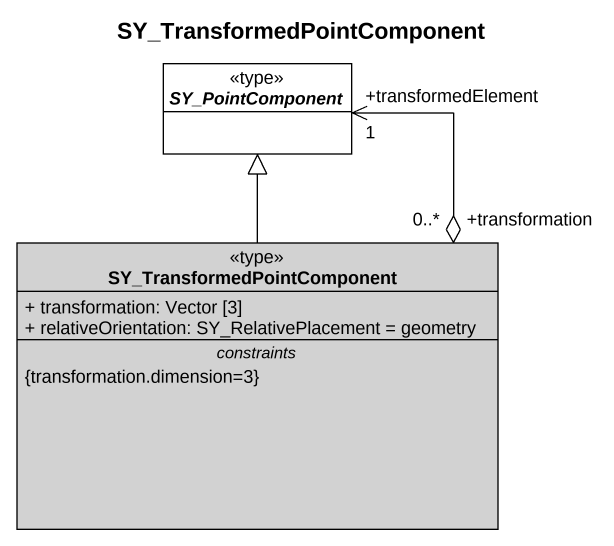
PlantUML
@startuml
title SY_TransformedPointComponent
hide circle
hide empty members
skinparam classAttributeIconSize 0
abstract class SY_PointComponent <<type>> #FFFFFF
class SY_TransformedPointComponent <<type>> #D2D2D2 {
  + transformation: Vector [3]
  + relativeOrientation: SY_RelativePlacement = geometry
  -- constraints --
  {transformation.dimension=3}
}
SY_PointComponent "+transformedElement\n1" <--o "+transformation\n0..*" SY_TransformedPointComponent
SY_TransformedPointComponent -up-|> SY_PointComponent
@enduml
